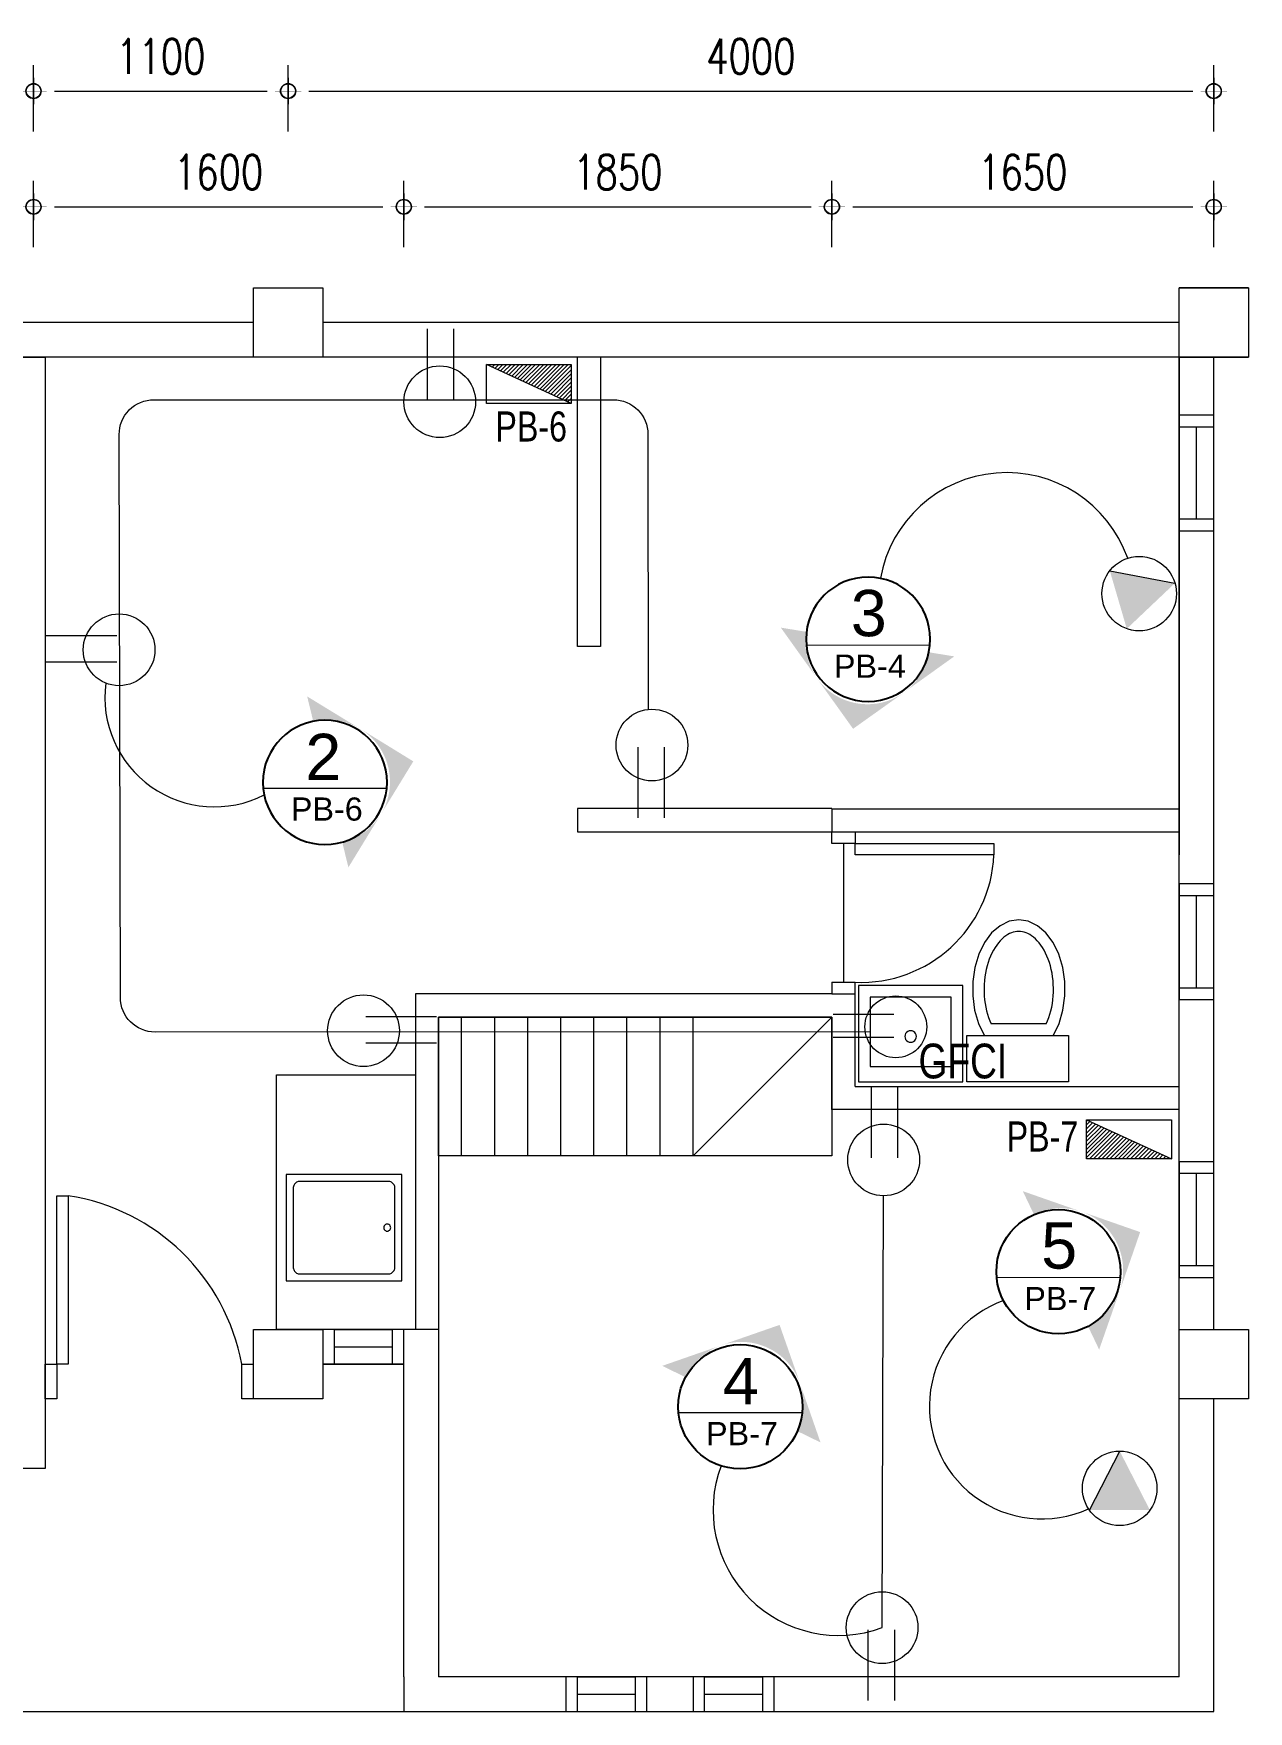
# Model space of a CAD drawing. Header units: millimetres. Extents: x 1634676 to 2610633, y -385676 to -37463.
# Drawn here: x 2144597 to 2149847, y -141478 to -134230 of the extents above; entities that cross this region are included whole.
import ezdxf

# ---------------------------------------------------------------- set-up
doc = ezdxf.new("R2010")
doc.units = ezdxf.units.MM
doc.header["$MEASUREMENT"] = 0
doc.linetypes.add('HIDDEN2', pattern=[0.1875, 0.125, -0.0625])
doc.layers.get('0').update_dxf_attribs({"lineweight": 15})
doc.layers.get('Defpoints').update_dxf_attribs({"color": 250})
for name, color, linetype, lineweight in [('.1', 1, 'Continuous', 9), ('.15', 7, 'Continuous', 15), ('.2', 2, 'Continuous', 20), ('ST-ANNOT_A', 74, 'Continuous', 20), ('ST-DIM_E', 250, 'Continuous', 13), ('ST-HATCH_E', 250, 'Continuous', 9)]:
    doc.layers.add(name, color=color, linetype=linetype, lineweight=lineweight)
for name, color, linetype in [('PDF4_Text', 7, 'Continuous'), ('TXT', 4, 'Continuous'), ('WI', 6, 'Continuous')]:
    doc.layers.add(name, color=color, linetype=linetype)
doc.styles.add('PDF Arial', font='arial.ttf')
doc.styles.add('ST_TEXT', font='romans.shx', dxfattribs={"width": 0.75})
doc.styles.add('TXT-2', font='GOTHIC.TTF', dxfattribs={"height": 2.5})
doc.dimstyles.new('ST_D75', dxfattribs={"dimscale": 75, "dimtxt": 2, "dimasz": 1.2, "dimexe": 1.5, "dimexo": 1, "dimgap": 1, "dimtad": 1, "dimdec": 0, "dimzin": 1, "dimdsep": 46, "dimtxsty": 'ST_TEXT', "dimblk": 'OpenIndicator', "dimcen": 1, "dimclrd": 256, "dimclre": 256, "dimclrt": 7, "dimadec": 0, "dimazin": 0, "dimtfac": 1, "dimtdec": 0, "dimtix": 1, "dimtmove": 2, "dimatfit": 3, "dimldrblk": 'OPEN90', "dimfxl": 0.075, "dimlwd": -1, "dimlwe": -1, "dimarcsym": 0})

# ---------------------------------------------------------------- blocks, each defined once
blk = doc.blocks.new('WERWERWERWERRR')
at = {"layer": '.1'}
for p, q in [((2049565, -88130.7), (2040365, -88130.7)), ((2049565, -94130.7), (2049565, -88130.7)), ((2049415, -88280.7), (2040515, -88280.7)), ((2044415, -88280.7), (2044515, -88280.7)), ((2044515, -88280.7), (2044515, -93080.7)), ((2049415, -93980.7), (2049415, -88280.7)), ((2049415, -88280.7), (2049415, -90280.7)), ((2047915, -90230.7), (2049415, -90230.7)), ((2047915, -90230.7), (2047915, -90330.7)), ((2049415, -90230.7), (2049415, -90430.7)), ((2047915, -90330.7), (2049415, -90330.7)), ((2047915, -90330.7), (2048015, -90330.7)), ((2047915, -90380.7), (2047915, -90330.7)), ((2047915, -90330.7), (2047915, -90330.7)), ((2048015, -90380.7), (2047915, -90380.7)), ((2047965, -90380.7), (2047965, -90980.7)), ((2048015, -90330.7), (2048015, -90380.7)), ((2048015, -90380.7), (2048615, -90380.7)), ((2048015, -90430.7), (2048015, -90380.7)), ((2048615, -90380.7), (2048615, -90430.7)), ((2048615, -90430.7), (2048015, -90430.7)), ((2048641.4, -90736.4), (2048605.3, -90767.5)), ((2048681, -90717.2), (2048641.4, -90736.4)), ((2048722.3, -90710.7), (2048681, -90717.2)), ((2048763.7, -90717.2), (2048722.3, -90710.7)), ((2048803.3, -90736.4), (2048763.7, -90717.2)), ((2048839.4, -90767.5), (2048803.3, -90736.4)), ((2048574.3, -90809.1), (2048549.6, -90859.4)), ((2048605.3, -90767.5), (2048574.3, -90809.1)), ((2048627.1, -90819.8), (2048619.8, -90830.5)), ((2048634.6, -90809.9), (2048627.1, -90819.8)), ((2048642.4, -90801), (2048634.6, -90809.9)), ((2048650.4, -90793), (2048642.4, -90801)), ((2048658.5, -90785.9), (2048650.4, -90793)), ((2048666.6, -90779.7), (2048658.5, -90785.9)), ((2048674.7, -90774.5), (2048666.6, -90779.7)), ((2048682.8, -90770.2), (2048674.7, -90774.5)), ((2048690.9, -90766.7), (2048682.8, -90770.2)), ((2048698.9, -90764.1), (2048690.9, -90766.7)), ((2048706.7, -90762.2), (2048698.9, -90764.1)), ((2048714.6, -90761.1), (2048706.7, -90762.2)), ((2048722.3, -90760.7), (2048714.6, -90761.1)), ((2048730.1, -90761.1), (2048722.3, -90760.7)), ((2048737.9, -90762.2), (2048730.1, -90761.1)), ((2048745.8, -90764.1), (2048737.9, -90762.2)), ((2048753.8, -90766.7), (2048745.8, -90764.1)), ((2048761.8, -90770.2), (2048753.8, -90766.7)), ((2048769.9, -90774.5), (2048761.8, -90770.2)), ((2048778.1, -90779.7), (2048769.9, -90774.5)), ((2048786.2, -90785.9), (2048778.1, -90779.7)), ((2048794.3, -90793), (2048786.2, -90785.9)), ((2048802.3, -90801), (2048794.3, -90793)), ((2048810, -90809.9), (2048802.3, -90801)), ((2048817.6, -90819.8), (2048810, -90809.9)), ((2048824.8, -90830.5), (2048817.6, -90819.8)), ((2048870.4, -90809.1), (2048839.4, -90767.5)), ((2048895, -90859.4), (2048870.4, -90809.1)), ((2048549.6, -90859.4), (2048532.5, -90916.3)), ((2048594.9, -90881), (2048589.9, -90895.3)), ((2048600.4, -90867.3), (2048594.9, -90881)), ((2048606.5, -90854.3), (2048600.4, -90867.3)), ((2048613, -90842), (2048606.5, -90854.3)), ((2048619.8, -90830.5), (2048613, -90842)), ((2048831.7, -90842), (2048824.8, -90830.5)), ((2048838.2, -90854.3), (2048831.7, -90842)), ((2048844.2, -90867.3), (2048838.2, -90854.3)), ((2048849.8, -90881), (2048844.2, -90867.3)), ((2048854.8, -90895.3), (2048849.8, -90881)), ((2048912.2, -90916.3), (2048895, -90859.4)), ((2048532.5, -90916.3), (2048523.6, -90977.3)), ((2048576, -90957.3), (2048574.1, -90973.6)), ((2048578.5, -90941.2), (2048576, -90957.3)), ((2048581.7, -90925.5), (2048578.5, -90941.2)), ((2048585.5, -90910.2), (2048581.7, -90925.5)), ((2048589.9, -90895.3), (2048585.5, -90910.2)), ((2048859.2, -90910.2), (2048854.8, -90895.3)), ((2048863, -90925.5), (2048859.2, -90910.2)), ((2048866.2, -90941.2), (2048863, -90925.5)), ((2048868.7, -90957.3), (2048866.2, -90941.2)), ((2048870.6, -90973.6), (2048868.7, -90957.3)), ((2048921.1, -90977.3), (2048912.2, -90916.3)), ((2047915, -91030.7), (2046115, -91030.7)), ((2046115, -91030.7), (2046115, -92480.7)), ((2047915, -90980.7), (2047915, -91030.7)), ((2047915, -90980.7), (2048015, -90980.7)), ((2047915, -91030.7), (2048015, -91030.7)), ((2047915, -91030.7), (2048015, -91030.7)), ((2048015, -91030.7), (2048015, -90980.7)), ((2048015, -91430.7), (2048015, -91030.7)), ((2048030.1, -90994.8), (2048030.1, -91410.7)), ((2048480.1, -90994.8), (2048030.1, -90994.8)), ((2048480.1, -91410.7), (2048480.1, -90994.8)), ((2048523.6, -90977.3), (2048523.3, -91039.7)), ((2048523.3, -91039.7), (2048531.6, -91100.8)), ((2048572.9, -90990), (2048572.4, -91006.6)), ((2048572.4, -91006.6), (2048572.5, -91023.2)), ((2048572.5, -91023.2), (2048573.4, -91039.7)), ((2048574.1, -90973.6), (2048572.9, -90990)), ((2048573.4, -91039.7), (2048574.9, -91056.1)), ((2048869.7, -91056.1), (2048871.3, -91039.7)), ((2048871.8, -90990), (2048870.6, -90973.6)), ((2048871.3, -91039.7), (2048872.1, -91023.2)), ((2048872.3, -91006.6), (2048871.8, -90990)), ((2048872.1, -91023.2), (2048872.3, -91006.6)), ((2048913.1, -91100.8), (2048921.4, -91039.7)), ((2048921.4, -91039.7), (2048921.1, -90977.3)), ((2048080.1, -91044.8), (2048080.1, -91344.8)), ((2048430.1, -91044.8), (2048080.1, -91044.8)), ((2048430.1, -91344.8), (2048430.1, -91044.8)), ((2048531.6, -91100.8), (2048548.1, -91158.1)), ((2048574.9, -91056.1), (2048577.1, -91072.3)), ((2048577.1, -91072.3), (2048580, -91088.1)), ((2048580, -91088.1), (2048583.5, -91103.7)), ((2048583.5, -91103.7), (2048587.6, -91118.8)), ((2048857, -91118.8), (2048861.2, -91103.7)), ((2048861.2, -91103.7), (2048864.7, -91088.1)), ((2048864.7, -91088.1), (2048867.5, -91072.3)), ((2048867.5, -91072.3), (2048869.7, -91056.1)), ((2048896.6, -91158.1), (2048913.1, -91100.8)), ((2046215, -91130.7), (2047915, -91130.7)), ((2047915, -91130.7), (2046215, -91130.7)), ((2046215, -91130.7), (2046215, -91130.7)), ((2046215, -91130.7), (2046215, -92480.7)), ((2046315, -91730.7), (2046315, -91130.7)), ((2046457.8, -91730.7), (2046457.8, -91130.7)), ((2046600.7, -91730.7), (2046600.7, -91130.7)), ((2046743.5, -91730.7), (2046743.5, -91130.7)), ((2046886.4, -91730.7), (2046886.4, -91130.7)), ((2047029.3, -91730.7), (2047029.3, -91130.7)), ((2047172.1, -91730.7), (2047172.1, -91130.7)), ((2047315, -91730.7), (2047915, -91130.7)), ((2047915, -91130.7), (2047915, -91130.7)), ((2047915, -91530.7), (2047915, -91130.7)), ((2048548.1, -91158.1), (2048572.2, -91209)), ((2048587.6, -91118.8), (2048592.3, -91133.4)), ((2048592.3, -91133.4), (2048597.6, -91147.4)), ((2048597.6, -91147.4), (2048603.4, -91160.7)), ((2048841.3, -91160.7), (2048603.4, -91160.7)), ((2048841.3, -91160.7), (2048847.1, -91147.4)), ((2048847.1, -91147.4), (2048852.3, -91133.4)), ((2048852.3, -91133.4), (2048857, -91118.8)), ((2048872.5, -91209), (2048896.6, -91158.1)), ((2048230.9, -91208.4), (2048230.1, -91214.9)), ((2048230.1, -91214.9), (2048230.9, -91221.4)), ((2048233.4, -91202.4), (2048230.9, -91208.4)), ((2048230.9, -91221.4), (2048233.4, -91227.4)), ((2048237.4, -91197.2), (2048233.4, -91202.4)), ((2048233.4, -91227.4), (2048237.4, -91232.6)), ((2048242.6, -91193.2), (2048237.4, -91197.2)), ((2048237.4, -91232.6), (2048242.6, -91236.5)), ((2048248.6, -91190.7), (2048242.6, -91193.2)), ((2048242.6, -91236.5), (2048248.6, -91239)), ((2048255.1, -91189.9), (2048248.6, -91190.7)), ((2048248.6, -91239), (2048255.1, -91239.9)), ((2048261.6, -91190.7), (2048255.1, -91189.9)), ((2048255.1, -91239.9), (2048261.6, -91239)), ((2048267.6, -91193.2), (2048261.6, -91190.7)), ((2048261.6, -91239), (2048267.6, -91236.5)), ((2048272.8, -91197.2), (2048267.6, -91193.2)), ((2048267.6, -91236.5), (2048272.8, -91232.6)), ((2048276.7, -91202.4), (2048272.8, -91197.2)), ((2048272.8, -91232.6), (2048276.7, -91227.4)), ((2048279.2, -91208.4), (2048276.7, -91202.4)), ((2048276.7, -91227.4), (2048279.2, -91221.4)), ((2048280.1, -91214.9), (2048279.2, -91208.4)), ((2048279.2, -91221.4), (2048280.1, -91214.9)), ((2048497.9, -91210.7), (2048937.9, -91210.7)), ((2048497.9, -91410.7), (2048497.9, -91210.7)), ((2048937.9, -91210.7), (2048937.9, -91410.7)), ((2045515, -91380.7), (2046115, -91380.7)), ((2045515, -92480.7), (2045515, -91380.7)), ((2046115, -91380.7), (2046115, -92480.7)), ((2048080.1, -91344.8), (2048430.1, -91344.8)), ((2048015, -91430.7), (2049415, -91430.7)), ((2048030.1, -91410.7), (2048480.1, -91410.7)), ((2048937.9, -91410.7), (2048497.9, -91410.7)), ((2049415, -91530.7), (2047915, -91530.7)), ((2045556.9, -91810.8), (2045556.9, -92270.8)), ((2046056.9, -91810.8), (2045556.9, -91810.8)), ((2046056.9, -92270.8), (2046056.9, -91810.8)), ((2045587.1, -91866.8), (2045586.9, -91870.8)), ((2045586.9, -91870.8), (2045586.9, -92210.8)), ((2045587.9, -91863), (2045587.1, -91866.8)), ((2045589.2, -91859.3), (2045587.9, -91863)), ((2045590.9, -91855.8), (2045589.2, -91859.3)), ((2045593.1, -91852.5), (2045590.9, -91855.8)), ((2045595.7, -91849.5), (2045593.1, -91852.5)), ((2045598.6, -91847), (2045595.7, -91849.5)), ((2045601.9, -91844.8), (2045598.6, -91847)), ((2045605.4, -91843), (2045601.9, -91844.8)), ((2045609.1, -91841.8), (2045605.4, -91843)), ((2045613, -91841), (2045609.1, -91841.8)), ((2045616.9, -91840.8), (2045613, -91841)), ((2045996.9, -91840.8), (2045616.9, -91840.8)), ((2046000.8, -91841), (2045996.9, -91840.8)), ((2046004.6, -91841.8), (2046000.8, -91841)), ((2046008.4, -91843), (2046004.6, -91841.8)), ((2046011.9, -91844.8), (2046008.4, -91843)), ((2046015.1, -91847), (2046011.9, -91844.8)), ((2046018.1, -91849.5), (2046015.1, -91847)), ((2046020.7, -91852.5), (2046018.1, -91849.5)), ((2046022.9, -91855.8), (2046020.7, -91852.5)), ((2046024.6, -91859.3), (2046022.9, -91855.8)), ((2046025.9, -91863), (2046024.6, -91859.3)), ((2046026.6, -91866.8), (2046025.9, -91863)), ((2046026.9, -91870.8), (2046026.6, -91866.8)), ((2046026.9, -92210.8), (2046026.9, -91870.8)), ((2045978.8, -92036.9), (2045978.3, -92040.8)), ((2045978.3, -92040.8), (2045978.8, -92044.6)), ((2045980.3, -92033.3), (2045978.8, -92036.9)), ((2045978.8, -92044.6), (2045980.3, -92048.3)), ((2045982.7, -92030.1), (2045980.3, -92033.3)), ((2045980.3, -92048.3), (2045982.7, -92051.4)), ((2045985.8, -92027.8), (2045982.7, -92030.1)), ((2045982.7, -92051.4), (2045985.8, -92053.7)), ((2045989.4, -92026.3), (2045985.8, -92027.8)), ((2045985.8, -92053.7), (2045989.4, -92055.2)), ((2045993.3, -92025.8), (2045989.4, -92026.3)), ((2045997.2, -92026.3), (2045993.3, -92025.8)), ((2046000.8, -92027.8), (2045997.2, -92026.3)), ((2045997.2, -92055.2), (2046000.8, -92053.7)), ((2046003.9, -92030.1), (2046000.8, -92027.8)), ((2046000.8, -92053.7), (2046003.9, -92051.4)), ((2046006.3, -92033.3), (2046003.9, -92030.1)), ((2046003.9, -92051.4), (2046006.3, -92048.3)), ((2046007.8, -92036.9), (2046006.3, -92033.3)), ((2046006.3, -92048.3), (2046007.8, -92044.6)), ((2046008.3, -92040.8), (2046007.8, -92036.9)), ((2046007.8, -92044.6), (2046008.3, -92040.8)), ((2045989.4, -92055.2), (2045993.3, -92055.8)), ((2045993.3, -92055.8), (2045997.2, -92055.2)), ((2045556.9, -92270.5), (2046056.9, -92270.5)), ((2045586.9, -92210.8), (2045587.1, -92214.7)), ((2045587.1, -92214.7), (2045587.9, -92218.5)), ((2045587.9, -92218.5), (2045589.2, -92222.2)), ((2045589.2, -92222.2), (2045590.9, -92225.8)), ((2045590.9, -92225.8), (2045593.1, -92229)), ((2045593.1, -92229), (2045595.7, -92232)), ((2045595.7, -92232), (2045598.6, -92234.6)), ((2045598.6, -92234.6), (2045601.9, -92236.7)), ((2045601.9, -92236.7), (2045605.4, -92238.5)), ((2045605.4, -92238.5), (2045609.1, -92239.7)), ((2045609.1, -92239.7), (2045613, -92240.5)), ((2045613, -92240.5), (2045616.9, -92240.8)), ((2045616.9, -92240.8), (2045996.9, -92240.8)), ((2045996.9, -92240.8), (2046000.8, -92240.5)), ((2046000.8, -92240.5), (2046004.6, -92239.7)), ((2046004.6, -92239.7), (2046008.4, -92238.5)), ((2046008.4, -92238.5), (2046011.9, -92236.7)), ((2046011.9, -92236.7), (2046015.1, -92234.6)), ((2046015.1, -92234.6), (2046018.1, -92232)), ((2046018.1, -92232), (2046020.7, -92229)), ((2046020.7, -92229), (2046022.9, -92225.8)), ((2046022.9, -92225.8), (2046024.6, -92222.2)), ((2046024.6, -92222.2), (2046025.9, -92218.5)), ((2046025.9, -92218.5), (2046026.6, -92214.7)), ((2046026.6, -92214.7), (2046026.9, -92210.8)), ((2046115, -92480.7), (2045515, -92480.7)), ((2045765, -92480.7), (2045715, -92480.7)), ((2045715, -92480.7), (2045715, -92630.7)), ((2046215, -92480.7), (2045715, -92480.7)), ((2045765, -92630.7), (2045765, -92480.7)), ((2045765, -92480.7), (2046015, -92480.7)), ((2046065, -92480.7), (2046015, -92480.7)), ((2046015, -92480.7), (2046015, -92630.7)), ((2046065, -92630.7), (2046065, -92480.7)), ((2046215, -92480.7), (2046215, -93980.7)), ((2045765, -92555.7), (2046015, -92555.7)), ((2046065, -92630.7), (2045715, -92630.7)), ((2045715, -92630.7), (2045765, -92630.7)), ((2045765, -92630.7), (2046015, -92630.7)), ((2046015, -92630.7), (2046065, -92630.7)), ((2046065, -93980.7), (2046065, -92630.7)), ((2044515, -93080.7), (2044415, -93080.7)), ((2046065, -93980.7), (2046065, -94130.7)), ((2049415, -93980.7), (2046215, -93980.7)), ((2046815, -93980.7), (2047065, -93980.7)), ((2047365, -93980.7), (2047615, -93980.7)), ((2049415, -93980.7), (2048015, -93980.7)), ((2046815, -94055.7), (2047065, -94055.7)), ((2047365, -94055.7), (2047615, -94055.7)), ((2040365, -94130.7), (2049565, -94130.7)), ((2046815, -94130.7), (2047065, -94130.7)), ((2047365, -94130.7), (2047615, -94130.7))]:
    blk.add_line(p, q, dxfattribs=at)
for points in [[(2049415, -88280.7), (2049715, -88280.7), (2049715, -87980.7), (2049415, -87980.7)], [(2046215, -91130.7), (2047915, -91130.7), (2047915, -91730.7), (2046215, -91730.7)], [(2044565, -92630.7), (2044565, -91902.7), (2044615, -91902.7), (2044615, -92630.7)], [(2044515, -92780.7), (2044515, -92630.7), (2044565, -92630.7), (2044565, -92780.7)], [(2045365, -92780.7), (2045365, -92630.7), (2045415, -92630.7), (2045415, -92780.7)], [(2046765, -94130.7), (2046815, -94130.7), (2046815, -93980.7), (2046765, -93980.7)], [(2047065, -94130.7), (2047115, -94130.7), (2047115, -93980.7), (2047065, -93980.7)], [(2047315, -94130.7), (2047365, -94130.7), (2047365, -93980.7), (2047315, -93980.7)], [(2047615, -94130.7), (2047665, -94130.7), (2047665, -93980.7), (2047615, -93980.7)]]:
    blk.add_lwpolyline(points, close=True, dxfattribs=at)
for points in [[(2049565, -88530.7), (2049415, -88530.7), (2049415, -89030.7), (2049565, -89030.7), (2049565, -88530.7)], [(2049415, -88580.7), (2049415, -88580.7), (2049565, -88580.7)], [(2049490, -88980.7), (2049490, -88580.7)], [(2049565, -88980.7), (2049565, -88980.7), (2049415, -88980.7)], [(2049565, -90555.7), (2049415, -90555.7), (2049415, -91055.7), (2049565, -91055.7), (2049565, -90555.7)], [(2049415, -90605.7), (2049415, -90605.7), (2049565, -90605.7)], [(2049490, -91005.7), (2049490, -90605.7)], [(2049565, -91005.7), (2049565, -91005.7), (2049415, -91005.7)], [(2047315, -91730.7), (2047315, -91130.7)], [(2049565, -91755.7), (2049415, -91755.7), (2049415, -92255.7), (2049565, -92255.7), (2049565, -91755.7)], [(2049415, -91805.7), (2049415, -91805.7), (2049565, -91805.7)], [(2049490, -92205.7), (2049490, -91805.7)], [(2049565, -92205.7), (2049565, -92205.7), (2049415, -92205.7)]]:
    blk.add_lwpolyline(points, dxfattribs=at)
for centre, radius, start, end in [((2048040, -90405.7), 575.5, 267.51045, 357.51045), ((2044476.6, -92795.5), 903.5, 10.51284, 81.19233)]:
    blk.add_arc(centre, radius, start, end, dxfattribs=at)
blk = doc.blocks.new('5675675757')
for points in [[(2049776.7, -47336.5), (2049776.7, -47036.5), (2049476.7, -47036.5), (2049476.7, -47336.5)], [(2053776.7, -47336.5), (2053776.7, -47036.5), (2053476.7, -47036.5), (2053476.7, -47336.5)], [(2049776.7, -51836.5), (2049776.7, -51536.5), (2049476.7, -51536.5), (2049476.7, -51836.5)], [(2053776.7, -51836.5), (2053776.7, -51536.5), (2053476.7, -51536.5), (2053476.7, -51836.5)]]:
    blk.add_wipeout(points).dxf.layer = 'ST-HATCH_E'
at = {"layer": '.15', "color": 6}
for points in [[(2049476.7, -47336.5), (2049476.7, -47036.5), (2049776.7, -47036.5), (2049776.7, -47336.5)], [(2053476.7, -47336.5), (2053476.7, -47036.5), (2053776.7, -47036.5), (2053776.7, -47336.5)], [(2049476.7, -51836.5), (2049476.7, -51536.5), (2049776.7, -51536.5), (2049776.7, -51836.5)], [(2053476.7, -51836.5), (2053476.7, -51536.5), (2053776.7, -51536.5), (2053776.7, -51836.5)]]:
    blk.add_lwpolyline(points, close=True, dxfattribs=at)
blk = doc.blocks.new('A$C3C7E2ECF')
at = {"layer": 'WI'}
h = blk.add_hatch(color=31, dxfattribs=at)
h.paths.add_polyline_path([(0.738, 0.949), (0.373, 0.791, -0.205533), (0.691, 0.788, -0.186332), (0.897, 0.584)])
h.paths.add_polyline_path([(0.365, 0.787), (0, 0.629), (0.155, 0.567, -0.195915)])
h.paths.add_polyline_path([(0.9, 0.575, -0.195915), (0.903, 0.272), (1.058, 0.21)])
at = {"layer": 'WI', "color": 31}
blk.add_circle((0.523, 0.402), 0.402, dxfattribs=at)
blk = doc.blocks.new('OpenIndicator')
at = {"layer": 'ST-DIM_E'}
h = blk.add_hatch(color=255, dxfattribs=at)
h.paths.add_polyline_path([(0.35, 0), (0.365, 0, 0.414214), (0, 0.365), (0, 0.35, -0.414214)])
h.paths.add_polyline_path([(0, 0.35), (0, 0.365, 0.414214), (-0.365, 0), (-0.35, 0, -0.414214)])
h.paths.add_polyline_path([(0, -0.35), (0, -0.365, 0.414214), (0.365, 0), (0.35, 0, -0.414214)])
h.paths.add_polyline_path([(-0.35, 0), (-0.365, 0, 0.414214), (0, -0.365), (0, -0.35, -0.414214)])
at = {"layer": 'ST-DIM_E', "color": 255}
blk.add_line((0, 0.634), (0, -0.634), dxfattribs=at)
at = {"layer": 'ST-DIM_E', "color": 255, "const_width": 0.01}
blk.add_lwpolyline([(-0.63, 0), (0.63, 0)], dxfattribs=at)
at = {"layer": 'ST-DIM_E', "color": 255}
for radius in [0.365, 0.35]:
    blk.add_circle((0, 0), radius, dxfattribs=at)
blk = doc.blocks.new('*D1760')
at = {"layer": 'Defpoints', "color": 0, "linetype": 'Continuous', "ltscale": 3, "transparency": 16777216}
for p in [(2144597.2, -134478.5), (2141697.2, -134728.5), (2144597.2, -134728.5)]:
    blk.add_point(p, dxfattribs=at)
at = {"layer": 'ST-DIM_E', "ltscale": 3, "transparency": 16777216}
for p, q in [((2141697.2, -134653.5), (2141697.2, -134366)), ((2144597.2, -134653.5), (2144597.2, -134366)), ((2141787.2, -134478.5), (2144507.2, -134478.5))]:
    blk.add_line(p, q, dxfattribs=at)
at = {"layer": 'ST-DIM_E', "linetype": 'Continuous', "ltscale": 3, "transparency": 16777216, "xscale": 90, "yscale": 90, "zscale": 90, "rotation": 180}
blk.add_blockref('OpenIndicator', (2141697.2, -134478.5), dxfattribs=at)
at = {"layer": 'ST-DIM_E', "linetype": 'Continuous', "ltscale": 3, "transparency": 16777216, "xscale": 90, "yscale": 90, "zscale": 90}
blk.add_blockref('OpenIndicator', (2144597.2, -134478.5), dxfattribs=at)
at = {"layer": 'ST-DIM_E', "color": 7, "linetype": 'Continuous', "ltscale": 3, "transparency": 16777216, "insert": (2143147.2, -134328.5), "char_height": 150, "attachment_point": 5, "style": 'ST_TEXT'}
blk.add_mtext('2900', dxfattribs=at)
blk = doc.blocks.new('_Open90')
at = {"color": 0, "linetype": 'ByBlock', "lineweight": -2}
for p, q in [((0, 0), (-1, 0)), ((-0.5, 0.5), (0, 0)), ((0, 0), (-0.5, -0.5))]:
    blk.add_line(p, q, dxfattribs=at)
blk = doc.blocks.new('*D1761')
at = {"layer": 'Defpoints', "color": 0, "linetype": 'Continuous', "ltscale": 3, "transparency": 16777216}
for p in [(2144597.2, -134978.5), (2142947.2, -135228.5), (2144597.2, -135228.5)]:
    blk.add_point(p, dxfattribs=at)
at = {"layer": 'ST-DIM_E', "ltscale": 3, "transparency": 16777216}
for p, q in [((2142947.2, -135153.5), (2142947.2, -134866)), ((2144597.2, -135153.5), (2144597.2, -134866)), ((2143037.2, -134978.5), (2144507.2, -134978.5))]:
    blk.add_line(p, q, dxfattribs=at)
at = {"layer": 'ST-DIM_E', "linetype": 'Continuous', "ltscale": 3, "transparency": 16777216, "xscale": 90, "yscale": 90, "zscale": 90, "rotation": 180}
blk.add_blockref('OpenIndicator', (2142947.2, -134978.5), dxfattribs=at)
at = {"layer": 'ST-DIM_E', "linetype": 'Continuous', "ltscale": 3, "transparency": 16777216, "xscale": 90, "yscale": 90, "zscale": 90}
blk.add_blockref('OpenIndicator', (2144597.2, -134978.5), dxfattribs=at)
at = {"layer": 'ST-DIM_E', "color": 7, "linetype": 'Continuous', "ltscale": 3, "transparency": 16777216, "insert": (2143772.2, -134828.5), "char_height": 150, "attachment_point": 5, "style": 'ST_TEXT'}
blk.add_mtext('1650', dxfattribs=at)
blk = doc.blocks.new('*D1762')
at = {"layer": 'Defpoints', "color": 0, "linetype": 'Continuous', "ltscale": 3, "transparency": 16777216}
for p in [(2145697.2, -134478.5), (2144597.2, -134728.5), (2145697.2, -134728.5)]:
    blk.add_point(p, dxfattribs=at)
at = {"layer": 'ST-DIM_E', "ltscale": 3, "transparency": 16777216}
for p, q in [((2144597.2, -134653.5), (2144597.2, -134366)), ((2145697.2, -134653.5), (2145697.2, -134366)), ((2144687.2, -134478.5), (2145607.2, -134478.5))]:
    blk.add_line(p, q, dxfattribs=at)
at = {"layer": 'ST-DIM_E', "linetype": 'Continuous', "ltscale": 3, "transparency": 16777216, "xscale": 90, "yscale": 90, "zscale": 90, "rotation": 180}
blk.add_blockref('OpenIndicator', (2144597.2, -134478.5), dxfattribs=at)
at = {"layer": 'ST-DIM_E', "linetype": 'Continuous', "ltscale": 3, "transparency": 16777216, "xscale": 90, "yscale": 90, "zscale": 90}
blk.add_blockref('OpenIndicator', (2145697.2, -134478.5), dxfattribs=at)
at = {"layer": 'ST-DIM_E', "color": 7, "linetype": 'Continuous', "ltscale": 3, "transparency": 16777216, "insert": (2145147.2, -134328.5), "char_height": 150, "attachment_point": 5, "style": 'ST_TEXT'}
blk.add_mtext('1100', dxfattribs=at)
blk = doc.blocks.new('*D1763')
at = {"layer": 'Defpoints', "color": 0, "linetype": 'Continuous', "ltscale": 3, "transparency": 16777216}
for p in [(2149697.2, -134478.5), (2145697.2, -134728.5), (2149697.2, -134728.5)]:
    blk.add_point(p, dxfattribs=at)
at = {"layer": 'ST-DIM_E', "ltscale": 3, "transparency": 16777216}
for p, q in [((2145697.2, -134653.5), (2145697.2, -134366)), ((2149697.2, -134653.5), (2149697.2, -134366)), ((2145787.2, -134478.5), (2149607.2, -134478.5))]:
    blk.add_line(p, q, dxfattribs=at)
at = {"layer": 'ST-DIM_E', "linetype": 'Continuous', "ltscale": 3, "transparency": 16777216, "xscale": 90, "yscale": 90, "zscale": 90, "rotation": 180}
blk.add_blockref('OpenIndicator', (2145697.2, -134478.5), dxfattribs=at)
at = {"layer": 'ST-DIM_E', "linetype": 'Continuous', "ltscale": 3, "transparency": 16777216, "xscale": 90, "yscale": 90, "zscale": 90}
blk.add_blockref('OpenIndicator', (2149697.2, -134478.5), dxfattribs=at)
at = {"layer": 'ST-DIM_E', "color": 7, "linetype": 'Continuous', "ltscale": 3, "transparency": 16777216, "insert": (2147697.2, -134328.5), "char_height": 150, "attachment_point": 5, "style": 'ST_TEXT'}
blk.add_mtext('4000', dxfattribs=at)
blk = doc.blocks.new('*D1764')
at = {"layer": 'Defpoints', "color": 0, "linetype": 'Continuous', "ltscale": 3, "transparency": 16777216}
for p in [(2146197.2, -134978.5), (2144597.2, -135228.5), (2146197.2, -135228.5)]:
    blk.add_point(p, dxfattribs=at)
at = {"layer": 'ST-DIM_E', "ltscale": 3, "transparency": 16777216}
for p, q in [((2144597.2, -135153.5), (2144597.2, -134866)), ((2146197.2, -135153.5), (2146197.2, -134866)), ((2144687.2, -134978.5), (2146107.2, -134978.5))]:
    blk.add_line(p, q, dxfattribs=at)
at = {"layer": 'ST-DIM_E', "linetype": 'Continuous', "ltscale": 3, "transparency": 16777216, "xscale": 90, "yscale": 90, "zscale": 90, "rotation": 180}
blk.add_blockref('OpenIndicator', (2144597.2, -134978.5), dxfattribs=at)
at = {"layer": 'ST-DIM_E', "linetype": 'Continuous', "ltscale": 3, "transparency": 16777216, "xscale": 90, "yscale": 90, "zscale": 90}
blk.add_blockref('OpenIndicator', (2146197.2, -134978.5), dxfattribs=at)
at = {"layer": 'ST-DIM_E', "color": 7, "linetype": 'Continuous', "ltscale": 3, "transparency": 16777216, "insert": (2145397.2, -134828.5), "char_height": 150, "attachment_point": 5, "style": 'ST_TEXT'}
blk.add_mtext('1600', dxfattribs=at)
blk = doc.blocks.new('*D1765')
at = {"layer": 'Defpoints', "color": 0, "linetype": 'Continuous', "ltscale": 3, "transparency": 16777216}
for p in [(2148047.2, -134978.5), (2146197.2, -135228.5), (2148047.2, -135228.5)]:
    blk.add_point(p, dxfattribs=at)
at = {"layer": 'ST-DIM_E', "ltscale": 3, "transparency": 16777216}
for p, q in [((2146197.2, -135153.5), (2146197.2, -134866)), ((2148047.2, -135153.5), (2148047.2, -134866)), ((2146287.2, -134978.5), (2147957.2, -134978.5))]:
    blk.add_line(p, q, dxfattribs=at)
at = {"layer": 'ST-DIM_E', "linetype": 'Continuous', "ltscale": 3, "transparency": 16777216, "xscale": 90, "yscale": 90, "zscale": 90, "rotation": 180}
blk.add_blockref('OpenIndicator', (2146197.2, -134978.5), dxfattribs=at)
at = {"layer": 'ST-DIM_E', "linetype": 'Continuous', "ltscale": 3, "transparency": 16777216, "xscale": 90, "yscale": 90, "zscale": 90}
blk.add_blockref('OpenIndicator', (2148047.2, -134978.5), dxfattribs=at)
at = {"layer": 'ST-DIM_E', "color": 7, "linetype": 'Continuous', "ltscale": 3, "transparency": 16777216, "insert": (2147122.2, -134828.5), "char_height": 150, "attachment_point": 5, "style": 'ST_TEXT'}
blk.add_mtext('1850', dxfattribs=at)
blk = doc.blocks.new('*D1766')
at = {"layer": 'Defpoints', "color": 0, "linetype": 'Continuous', "ltscale": 3, "transparency": 16777216}
for p in [(2149697.2, -134978.5), (2148047.2, -135228.5), (2149697.2, -135228.5)]:
    blk.add_point(p, dxfattribs=at)
at = {"layer": 'ST-DIM_E', "ltscale": 3, "transparency": 16777216}
for p, q in [((2148047.2, -135153.5), (2148047.2, -134866)), ((2149697.2, -135153.5), (2149697.2, -134866)), ((2148137.2, -134978.5), (2149607.2, -134978.5))]:
    blk.add_line(p, q, dxfattribs=at)
at = {"layer": 'ST-DIM_E', "linetype": 'Continuous', "ltscale": 3, "transparency": 16777216, "xscale": 90, "yscale": 90, "zscale": 90, "rotation": 180}
blk.add_blockref('OpenIndicator', (2148047.2, -134978.5), dxfattribs=at)
at = {"layer": 'ST-DIM_E', "linetype": 'Continuous', "ltscale": 3, "transparency": 16777216, "xscale": 90, "yscale": 90, "zscale": 90}
blk.add_blockref('OpenIndicator', (2149697.2, -134978.5), dxfattribs=at)
at = {"layer": 'ST-DIM_E', "color": 7, "linetype": 'Continuous', "ltscale": 3, "transparency": 16777216, "insert": (2148872.2, -134828.5), "char_height": 150, "attachment_point": 5, "style": 'ST_TEXT'}
blk.add_mtext('1650', dxfattribs=at)

msp = doc.modelspace()

# ---------------------------------------------------------------- hatches: boundary and pattern name
at = {"layer": '.2', "ltscale": 2, "true_color": 0xf4ee51}
h = msp.add_hatch(dxfattribs=at)
h.set_pattern_fill('ANSI31', color=41, scale=100, angle=-180)
h.set_pattern_definition([(225, (4311865.624, -260376.176), (8.838834765, -8.838834765), [])])
h.paths.add_polyline_path([(2149514.342, -139091.144), (2149147.907, -138922.176), (2149147.907, -139091.144)])
at = {"ltscale": 0.45}
h = msp.add_hatch(color=256, dxfattribs=at)
h.dxf.hatch_style = 1
h.paths.add_polyline_path([(2149421.535, -140608.851), (2149160.094, -140608.851), (2149290.815, -140353.86)])

# ---------------------------------------------------------------- linework, layer by layer
at = {"layer": '.2', "color": 1, "linetype": 'Continuous', "ltscale": 3}
msp.add_line((2147383.556, -140186.381), (2147918.635, -140186.996), dxfattribs=at)
at = {"layer": '.2', "color": 1, "ltscale": 0.005}
for p, q in [((2148203.064, -141126.308), (2148203.064, -141431.341)), ((2148317.027, -141126.308), (2148317.027, -141431.341))]:
    msp.add_line(p, q, dxfattribs=at)
at = {"layer": '.2', "ltscale": 2}
msp.add_lwpolyline([(2149147.907, -138922.176), (2149514.342, -138922.176), (2149514.342, -139091.144), (2149147.907, -139091.144)], close=True, dxfattribs=at)
msp.add_lwpolyline([(2149147.907, -138922.176), (2149514.342, -139091.144)], dxfattribs=at)
at = {"layer": '.2', "color": 1, "ltscale": 0.005}
msp.add_circle((2148264.092, -141116.515), 154.971, dxfattribs=at)
at = {"layer": '.2', "color": 1, "linetype": 'Continuous', "ltscale": 3}
msp.add_arc((2148075.909, -140607.858), 542.351, 159.461133, 290.3025409, dxfattribs=at)
at = {"ltscale": 0.45}
msp.add_line((2149160.094, -140608.851), (2149290.815, -140353.86), dxfattribs=at)
msp.add_circle((2149290.815, -140514.862), 161.002)

# ---------------------------------------------------------------- block references
at = {"layer": '.2', "color": 1, "linetype": 'Continuous'}
msp.add_blockref('WERWERWERWERRR', (100132.264, -47347.828), dxfattribs=at)

# ---------------------------------------------------------------- texts
at = {"layer": 'PDF4_Text', "linetype": 'HIDDEN2', "insert": (2147503.438, -140328.256), "char_height": 100, "attachment_point": 7, "style": 'PDF Arial'}
msp.add_mtext('PB-7', dxfattribs=at)
at = {"layer": 'ST-ANNOT_A', "color": 1, "style": 'TXT-2', "width": 0.8}
msp.add_text('PB-7', height=130, dxfattribs=at).set_placement((2148802.392, -139059.654))

# ---------------------------------------------------------------- dimensions: what is measured, and where the dimension line sits
at = {"layer": 'ST-DIM_E', "color": 1, "linetype": 'Continuous', "ltscale": 3}
for base, p1, p2, picture, middle in [((2144597.244, -134478.5), (2141697.244, -134728.5), (2144597.244, -134728.5), '*D1760', (2143147.244, -134328.5)), ((2145697.244, -134478.5), (2144597.244, -134728.5), (2145697.244, -134728.5), '*D1762', (2145147.244, -134328.5)), ((2149697.244, -134478.5), (2145697.244, -134728.5), (2149697.244, -134728.5), '*D1763', (2147697.244, -134328.5)), ((2144597.244, -134978.5), (2142947.244, -135228.5), (2144597.244, -135228.5), '*D1761', (2143772.244, -134828.5)), ((2146197.244, -134978.5), (2144597.244, -135228.5), (2146197.244, -135228.5), '*D1764', (2145397.244, -134828.5)), ((2148047.244, -134978.5), (2146197.244, -135228.5), (2148047.244, -135228.5), '*D1765', (2147122.244, -134828.5)), ((2149697.244, -134978.5), (2148047.244, -135228.5), (2149697.244, -135228.5), '*D1766', (2148872.244, -134828.5))]:
    dim = msp.add_linear_dim(base=base, p1=p1, p2=p2, dimstyle='ST_D75', dxfattribs=at)
    dim.commit()
    dim.dimension.update_dxf_attribs({"geometry": picture, "text_midpoint": middle})

# ---------------------------------------------------------------- next in the draw order: block references
at = {"layer": '.2', "color": 1, "linetype": 'Continuous'}
msp.add_blockref('5675675757', (96070.593, -88292), dxfattribs=at)

# ---------------------------------------------------------------- next in the draw order: hatches: boundary and pattern name
at = {"layer": '.2', "ltscale": 2, "true_color": 0xf4ee51}
h = msp.add_hatch(dxfattribs=at)
h.set_pattern_fill('ANSI31', color=41, scale=100, angle=-360)
h.set_pattern_definition([(45, (-15797.038, -14374.468), (-8.838834765, 8.838834765), [])])
h.paths.add_polyline_path([(2146554.244, -135659.5), (2146920.68, -135828.468), (2146920.68, -135659.5)])
at = {"ltscale": 0.45}
h = msp.add_hatch(color=256, dxfattribs=at)
h.dxf.hatch_style = 1
h.paths.add_polyline_path([(2149321.541, -136801.412), (2149248.051, -136550.512), (2149529.505, -136604.285)])

# ---------------------------------------------------------------- next in the draw order: linework, layer by layer
at = {"layer": '.1'}
for p, q in [((2146947.244, -136878.5), (2146947.244, -135628.5)), ((2147047.244, -135628.5), (2147047.244, -136878.5)), ((2147047.244, -136878.5), (2146947.244, -136878.5)), ((2148047.244, -137578.5), (2146947.244, -137578.5)), ((2146947.244, -137578.5), (2146947.244, -137678.5)), ((2146947.244, -137678.5), (2148047.244, -137678.5))]:
    msp.add_line(p, q, dxfattribs=at)
at = {"layer": '.2', "color": 1, "ltscale": 0.005}
for p, q in [((2146299.6, -135810.78), (2146299.6, -135505.747)), ((2146413.563, -135810.78), (2146413.563, -135505.747)), ((2144957.142, -136831.172), (2144652.109, -136831.172)), ((2144957.142, -136945.134), (2144652.109, -136945.134)), ((2147208.687, -137313.468), (2147208.687, -137618.501)), ((2147322.649, -137313.468), (2147322.649, -137618.501)), ((2146032.847, -138476.828), (2146337.88, -138476.828)), ((2148314.9, -138468.437), (2148052.209, -138468.437)), ((2148314.9, -138566.579), (2148052.209, -138566.579)), ((2146032.847, -138590.791), (2146337.88, -138590.791)), ((2148217.923, -139086.267), (2148217.923, -138781.234)), ((2148331.886, -139086.267), (2148331.886, -138781.234))]:
    msp.add_line(p, q, dxfattribs=at)
at = {"layer": '.2', "color": 1, "linetype": 'Continuous', "ltscale": 3}
for p, q in [((2147936.029, -136871.058), (2148471.108, -136871.674)), ((2145589.274, -137489.646), (2146124.353, -137490.261)), ((2148264.092, -141116.515), (2148270.339, -139251.031)), ((2148758.81, -139603.017), (2149293.889, -139603.633))]:
    msp.add_line(p, q, dxfattribs=at)
at = {"layer": '.2', "ltscale": 2}
msp.add_lwpolyline([(2146920.68, -135828.468), (2146554.244, -135828.468), (2146554.244, -135659.5), (2146920.68, -135659.5)], close=True, dxfattribs=at)
msp.add_lwpolyline([(2146920.68, -135828.468), (2146554.244, -135659.5)], dxfattribs=at)
at = {"layer": '.2', "color": 1, "linetype": 'Continuous', "ltscale": 3}
msp.add_lwpolyline([(2148212.348, -138542.628), (2145122.426, -138543.5, -0.41359081), (2144972.426, -138393.819), (2144967.255, -135962.319, -0.41483659), (2145117.255, -135812), (2147102.441, -135812, -0.41405012), (2147252.441, -135961.916), (2147253.103, -137149.596)], format="xyb", dxfattribs=at)
at = {"layer": '.2', "color": 1, "ltscale": 0.005}
for centre, radius in [((2146352.535, -135820.574), 154.971), ((2144966.935, -136892.199), 154.971), ((2147269.715, -137303.675), 154.971), ((2146023.053, -138537.856), 154.971), ((2148323.334, -138520.993), 133.459), ((2148270.858, -139096.061), 154.971)]:
    msp.add_circle(centre, radius, dxfattribs=at)
at = {"layer": '.2', "color": 1, "linetype": 'Continuous', "ltscale": 3}
for centre, radius, start, end in [((2148802.512, -136681.412), 554.699, 19.4880559, 169.8184841), ((2145379.123, -137096.951), 473.789, 172.6135307, 296.9245857), ((2148954.815, -140160.498), 486.257, 110.0027817, 294.4601533)]:
    msp.add_arc(centre, radius, start, end, dxfattribs=at)
at = {"ltscale": 0.45}
msp.add_line((2149248.051, -136550.512), (2149529.505, -136604.285), dxfattribs=at)
msp.add_circle((2149374.995, -136649.542), 161.002)

# ---------------------------------------------------------------- next in the draw order: block references
for p, xscale, yscale, zscale, rotation in [((2148042.819, -136436.646), -667.6427532846067, 667.6427532846067, 667.6427532846067, 148.9901329843594), ((2145541.989, -137773.419), -667.6427532846066, 667.6427532846066, 667.6427532846066, 261.9597533479048), ((2148587.607, -139539.704), 667.6427532846067, 667.6427532846067, 667.6427532846067, 317.3355864578495), ((2147283.254, -140404.389), 667.6427532846067, 667.6427532846067, 667.6427532846067, 355.7887564244165)]:
    msp.add_blockref('A$C3C7E2ECF', p, dxfattribs=dict(xscale=xscale, yscale=yscale, zscale=zscale, rotation=rotation))

# ---------------------------------------------------------------- next in the draw order: texts
at = {"layer": 'PDF4_Text', "linetype": 'HIDDEN2', "attachment_point": 7, "style": 'PDF Arial'}
for s, insert, char_height in [('3', (2148128.912, -136836.433), 200), ('PB-4', (2148055.912, -137012.933), 100), ('2', (2145771.656, -137455.021), 200), ('PB-7', (2148878.692, -139744.892), 100), ('4', (2147576.438, -140151.756), 200)]:
    msp.add_mtext(s, dxfattribs=dict(at, insert=insert, char_height=char_height))
for s, insert, char_height, width in [('PB-6', (2145709.156, -137631.521), 100, 123.99279), ('5', (2148951.692, -139568.392), 200, 62.52854)]:
    msp.add_mtext(s, dxfattribs=dict(at, insert=insert, char_height=char_height, width=width))
at = {"layer": 'ST-ANNOT_A', "color": 1, "style": 'TXT-2', "width": 0.8}
msp.add_text('PB-6', height=130, dxfattribs=at).set_placement((2146593.238, -135992.44))
at = {"layer": 'TXT', "style": 'TXT-2', "width": 0.8}
msp.add_text('GFCI', height=150, dxfattribs=at).set_placement((2148421.539, -138743.66))

doc.saveas('drawing.dxf')
